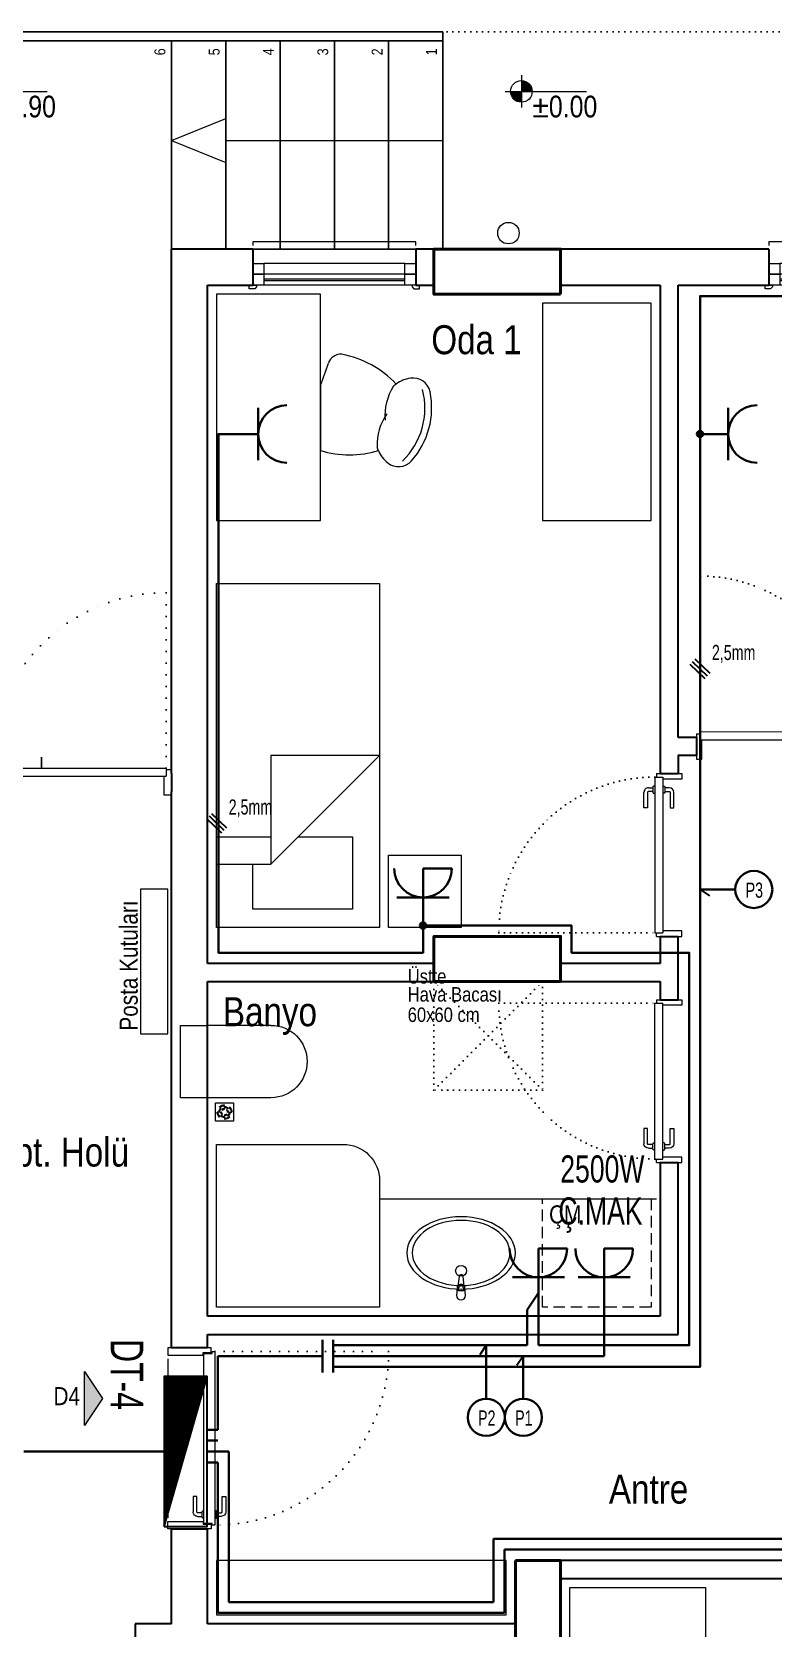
# Model space of a CAD drawing. Header units: millimetres. Extents: x 1852829 to 1882754, y -270850 to -231658.
# Drawn here: x 1858371 to 1858780, y -252412 to -251529 of the extents above; entities that cross this region are included whole.
import ezdxf
from ezdxf.enums import TextEntityAlignment as Align

# ---------------------------------------------------------------- set-up
doc = ezdxf.new("R2010")
doc.units = ezdxf.units.MM
for name, pattern in [('CONTINOUS', [0]), ('CONTINU', [0]), ('DOT', [0.25, 0, -0.25]), ('izdüşüm arka', [3.175, 0, -3.175]), ('izdüşüm ön', [9.525, 6.35, -3.175])]:
    doc.linetypes.add(name, pattern=pattern)
for name, color, linetype, lineweight in [('a_ba', 6, 'Continuous', 50), ('a_doğrama', 251, 'Continuous', 20), ('a_duvar', 251, 'Continuous', 35), ('a_görünüş', 32, 'Continuous', 25), ('a_görünüş_ince', 8, 'Continuous', 20), ('a_izdüşüm_arka', 251, 'izdüşüm arka', 30), ('a_izdüşüm_ön', 6, 'izdüşüm ön', 9), ('a_not_kot', 251, 'Continuous', 13), ('a_not_mahal', 253, 'Continuous', 5), ('a_not_misc', 144, 'Continuous', 5), ('a_not_text', 7, 'Continuous', 13), ('a_tefriş', 8, 'Continuous', 20), ('Aydınlatma', 4, 'CONTINOUS', 35), ('m_yib', 65, 'Continuous', 20), ('Priz', 6, 'CONTINOUS', 40)]:
    doc.layers.add(name, color=color, linetype=linetype, lineweight=lineweight)
doc.layers.add('a_basılmayacak', color=251, linetype='Continuous', lineweight=5, plot=False)
doc.styles.add('Grupcad', font='arial.ttf', dxfattribs={"width": 0.7})
doc.styles.add('OL', font='tsimplex.shx', dxfattribs={"width": 0.8, "height": 12})
doc.styles.add('ROMANTUR', font='arial.ttf', dxfattribs={"width": 0.7})
doc.styles.get("Standard").update_dxf_attribs({"font": 'ARIALN.TTF'})

# ---------------------------------------------------------------- blocks, each defined once
blk = doc.blocks.new('K1')
at = {"layer": 'a_doğrama', "color": 251}
for points in [[(-17.5, -2.5), (-22, -2.5), (-22, 0), (2, 0), (2, -4), (-17.5, -4), (-17.5, -2.5)], [(-27.5, -93.1), (-25, -93.1)], [(-17.5, -97.5), (-22, -97.5), (-22, -100), (2, -100), (2, -96), (-17.5, -96), (-17.5, -97.5)], [(-14.5, -93.1), (-17, -93.1)]]:
    blk.add_lwpolyline(points, dxfattribs=at)
blk.add_lwpolyline([(-18, -14), (-18, -4), (-18, -3), (-22.5, -3), (-22.5, -2.5), (-22.5, -2), (-24, -2), (-24, -2.5), (-24, -12.5), (-24, -88), (-24, -97.5), (-24, -98), (-22.5, -98), (-22.5, -97.5), (-22.5, -97), (-18, -97), (-18, -96), (-18, -86.5)], close=True, dxfattribs=at)
for points in [[(-25, -91.1), (-27.5, -91.1, -0.414214), (-28, -90.6), (-28, -82.1), (-30, -82.1), (-30, -90.6)], [(-17, -91.1), (-14.5, -91.1, 0.414214), (-14, -90.6), (-14, -82.1), (-12, -82.1), (-12, -90.6)], [(-24, -94.1), (-24.5, -94.1, -0.414214), (-25, -93.6), (-25, -90.6, -0.414214), (-24.5, -90.1), (-24, -90.1)], [(-18, -94.1), (-17.5, -94.1, 0.414214), (-17, -93.6), (-17, -90.6, 0.414214), (-17.5, -90.1), (-18, -90.1)]]:
    blk.add_lwpolyline(points, format="xyb", dxfattribs=at)
for centre, start, end in [((-27.5, -90.6), 180, 270), ((-14.5, -90.6), 270, 0)]:
    blk.add_arc(centre, 2.5, start, end, dxfattribs=at)
at = {"layer": 'a_görünüş_ince', "color": 251}
blk.add_line((2, -6), (2, -94), dxfattribs=at)
at = {"layer": 'a_izdüşüm_arka', "color": 251, "linetype": 'DOT', "ltscale": 20}
blk.add_line((-24, -2), (-120, -2), dxfattribs=at)
blk.add_arc((-24, -2), 96, 180, 270, dxfattribs=at)
blk = doc.blocks.new('K2')
at = {"layer": 'a_doğrama', "color": 251, "linetype": 'Continuous'}
for p, q in [((-12, 90), (-12, 88.1)), ((-12, 90), (-10, 90)), ((-13, 88.1), (-13, 1.9)), ((-13, 88.1), (-8.5, 88.1)), ((-8.5, 88.1), (-8.5, 1.9)), ((-13, 1.9), (-8.5, 1.9)), ((-12, 0), (-12, 1.9)), ((-12, 0), (-10, 0))]:
    blk.add_line(p, q, dxfattribs=at)
for points in [[(0, 90), (2, 90), (2, 87), (-8.5, 87)], [(0, 0), (2, 0), (2, 3), (-8.5, 3)]]:
    blk.add_lwpolyline(points, dxfattribs=at)
at = {"layer": 'a_doğrama', "color": 251}
for points in [[(-14, 80.1), (-16.5, 80.1, 0.414214), (-17, 79.6), (-17, 71.1), (-19, 71.1), (-19, 79.6)], [(-13, 83.1), (-13.5, 83.1, 0.414214), (-14, 82.6), (-14, 79.6, 0.414214), (-13.5, 79.1), (-13, 79.1)], [(-8.5, 83.1), (-8, 83.1, -0.414214), (-7.5, 82.6), (-7.5, 79.6, -0.414214), (-8, 79.1), (-8.5, 79.1)], [(-7.5, 80.1), (-5, 80.1, -0.414214), (-4.5, 79.6), (-4.5, 71.1), (-2.5, 71.1), (-2.5, 79.6)]]:
    blk.add_lwpolyline(points, format="xyb", dxfattribs=at)
for points in [[(-16.5, 82.1), (-14, 82.1)], [(-5, 82.1), (-7.5, 82.1)]]:
    blk.add_lwpolyline(points, dxfattribs=at)
for centre, start, end in [((-16.5, 79.6), 90, 180), ((-5, 79.6), 0, 90)]:
    blk.add_arc(centre, 2.5, start, end, dxfattribs=at)
at = {"layer": 'a_izdüşüm_arka', "color": 251}
blk.add_lwpolyline([(-99.2, 1.9), (-13, 1.9)], dxfattribs=at)
blk.add_arc((-13, 1.9), 86.2, 89.99996, 180, dxfattribs=at)
blk = doc.blocks.new('klozet')
at = {"layer": 'a_tefriş'}
blk.add_line((20, 0), (-20, 0), dxfattribs=at)
for points in [[(-20, 0), (-20, -15), (20, -15), (20, 0)], [(-20, -50), (-20, -15)], [(20, -50), (20, -15)]]:
    blk.add_lwpolyline(points, dxfattribs=at)
blk.add_arc((0, -50), 20, 180, 360, dxfattribs=at)
blk = doc.blocks.new('kapı_c_blok')
at = {"layer": 'a_doğrama', "linetype": 'Continuous'}
for p, q in [((5, 14), (7.9, 14)), ((5, 14), (5, 12)), ((54.9, 15), (7.9, 15)), ((7.9, 15), (7.9, 10.5)), ((54.9, 10.5), (7.9, 10.5)), ((54.9, 15), (54.9, 10.5)), ((55.1, 15), (152.1, 15)), ((55.1, 15), (55.1, 10.5)), ((55.1, 10.5), (152.1, 10.5)), ((152.1, 15), (152.1, 10.5)), ((155, 14), (152.1, 14)), ((155, 14), (155, 12))]:
    blk.add_line(p, q, dxfattribs=at)
at = {"layer": 'a_doğrama'}
for points in [[(47.1, 16), (47.1, 18.5, 0.414214), (46.6, 19), (38.1, 19), (38.1, 21), (46.6, 21)], [(62.9, 16), (62.9, 18.5, -0.414214), (63.4, 19), (71.9, 19), (71.9, 21), (63.4, 21)], [(47.1, 9.5), (47.1, 7, -0.414214), (46.6, 6.5), (38.1, 6.5), (38.1, 4.5), (46.6, 4.5)], [(50.1, 15), (50.1, 15.5, 0.414214), (49.6, 16), (46.6, 16, 0.414214), (46.1, 15.5), (46.1, 15)], [(50.1, 10.5), (50.1, 10, -0.414214), (49.6, 9.5), (46.6, 9.5, -0.414214), (46.1, 10), (46.1, 10.5)], [(59.9, 15), (59.9, 15.5, -0.414214), (60.4, 16), (63.4, 16, -0.414214), (63.9, 15.5), (63.9, 15)], [(59.9, 10.5), (59.9, 10, 0.414214), (60.4, 9.5), (63.4, 9.5, 0.414214), (63.9, 10), (63.9, 10.5)], [(62.9, 9.5), (62.9, 7, 0.414214), (63.4, 6.5), (71.9, 6.5), (71.9, 4.5), (63.4, 4.5)]]:
    blk.add_lwpolyline(points, format="xyb", dxfattribs=at)
for points in [[(49.1, 18.5), (49.1, 16)], [(60.9, 18.5), (60.9, 16)], [(49.1, 7), (49.1, 9.5)], [(60.9, 7), (60.9, 9.5)]]:
    blk.add_lwpolyline(points, dxfattribs=at)
at = {"layer": 'a_doğrama', "linetype": 'Continuous'}
for points in [[(5, 2), (5, 0), (9, 0), (9, 10.5)], [(155, 2), (155, 0), (151, 0), (151, 10.5)]]:
    blk.add_lwpolyline(points, dxfattribs=at)
at = {"layer": 'a_doğrama'}
for centre, start, end in [((46.6, 18.5), 359.9992, 89.9992), ((63.4, 18.5), 90.0008, 180.0008), ((46.6, 7), 269.9992, 359.9992), ((63.4, 7), 180.0008, 270.0008)]:
    blk.add_arc(centre, 2.5, start, end, dxfattribs=at)
at = {"layer": 'a_izdüşüm_arka', "ltscale": 2}
for points in [[(152.1, 15), (152.1, 112)], [(7.9, 15), (7.9, 62)]]:
    blk.add_lwpolyline(points, dxfattribs=at)
for centre, radius, start, end in [((152.25, 14.86), 97.14, 90.0857, 179.91802), ((7.9, 15), 47, 359.99854, 90)]:
    blk.add_arc(centre, radius, start, end, dxfattribs=at)
blk = doc.blocks.new('90_p_c_blok')
at = {"layer": 'a_doğrama'}
for points in [[(1, 2), (-2, 2), (-2, 0), (2, 0), (2, 1), (1, 2)], [(89, 2), (92, 2), (92, 0), (88, 0), (88, 1), (89, 2)], [(84, -2.5), (6, -2.5)], [(84, -3.5), (6, -3.5)]]:
    blk.add_lwpolyline(points, dxfattribs=at)
for points in [[(0, 0), (6, 0), (6, -6), (0, -6)], [(0, -6), (6, -6), (6, -12), (0, -12)], [(84, 0), (90, 0), (90, -6), (84, -6)], [(84, -6), (90, -6), (90, -12), (84, -12)]]:
    blk.add_lwpolyline(points, close=True, dxfattribs=at)
at = {"layer": 'a_görünüş_ince'}
for points in [[(6, 0), (84, 0)], [(6, -6), (84, -6)], [(6, -6), (84, -6)], [(6, -12), (84, -12)], [(0, -22), (0, -24), (90, -24), (90, -22)]]:
    blk.add_lwpolyline(points, dxfattribs=at)
blk = doc.blocks.new('tefriş_yatak tek')
at = {"layer": 'a_tefriş'}
for points in [[(0, -0.45), (-1.9, -0.45), (-1.9, 0.45), (0, 0.45)], [(-1.9, -0.5), (-1.5, -0.5), (-1.5, -0.9), (-1.9, -0.9)]]:
    blk.add_lwpolyline(points, close=True, dxfattribs=at)
for points in [[(-1.55, 0.45), (-1.55, 0.15), (-0.95, -0.45), (-0.95, 0.15), (-1.55, 0.15)], [(-1.4, 0.45), (-1.4, 0.15)], [(-1.4, 0), (-1.4, -0.3), (-1.8, -0.3), (-1.8, 0.25), (-1.55, 0.25)]]:
    blk.add_lwpolyline(points, dxfattribs=at)
blk = doc.blocks.new('tefriş_sandalye')
at = {"layer": 'a_tefriş'}
blk.add_line((0, -17.97), (0, 17.97), dxfattribs=at)
at = {"layer": 'a_tefriş', "extrusion": (0, 0, -1)}
for centre, major_axis, start_param, end_param in [((43.18, 17.3), (6.76, 6.76), 4.815914, 6.34704), ((16.01, -34.32), (38.67, 38.67), 5.200723, 5.79406), ((48.74, 10.45), (13, -13), 2.664537, 2.7784), ((48.74, 10.45), (13, -13), 2.664537, 2.7784), ((48.74, 10.45), (13, -13), 2.7784, 3.245118), ((16.92, -5.53), (28.84, 28.84), 6.26556, 7.321949), ((16.92, -5.53), (28.84, 28.84), 6.26556, 7.321949), ((17, -5.73), (31.42, -31.42), -1.506941, -0.587454), ((62.08, 15.11), (21.82, -21.82), 1.757107, 2.385975), ((62.08, 15.11), (21.82, -21.82), 1.757107, 2.385975), ((66.46, -1.25), (21.82, -21.82), 1.802816, 2.431683), ((66.46, -1.25), (21.82, -21.82), 1.802816, 2.431683), ((52.58, -3.88), (13, -13), 1.410391, 1.524253), ((52.58, -3.88), (13, -13), 1.410391, 1.524253), ((51.19, -12.59), (6.76, -6.76), -0.587454, 0.943672), ((-153.99, -79.71), (117.31, -117.31), -1.166716, -1.087708), ((1.85, 18.53), (38.67, -38.67), -0.034473, 0.601946), ((52.58, -3.88), (13, 13), 2.514469, 2.981187), ((11.13, -28.22), (4.99, -4.99), 0.687369, 2.053884)]:
    blk.add_ellipse(centre, major_axis=major_axis, ratio=1, start_param=start_param, end_param=end_param, dxfattribs=at)
blk = doc.blocks.new('tefriş_süzgeç')
at = {"layer": 'a_tefriş'}
for p, q in [((5, 0), (-5, 0)), ((-5, 0), (-5, -10)), ((5, -10), (5, 0)), ((-3.62, -5.06), (-4.12, -5.06)), ((-2.62, -5.06), (-3.12, -5.06)), ((-2.58, -7.58), (-2.93, -7.93)), ((-2.55, -2.51), (-2.9, -2.15)), ((-1.96, -3.34), (-2.31, -2.98)), ((-1.87, -6.87), (-2.23, -7.23)), ((-1.62, -5.06), (-2.12, -5.06)), ((-1.17, -6.17), (-1.52, -6.52)), ((-1.15, -3.94), (-1.5, -3.59)), ((-0.16, -2.53), (-0.16, -2.03)), ((-0.06, -1.5), (-0.06, -1)), ((-0.06, -3), (-0.06, -3.5)), ((-0.06, -6.62), (-0.06, -7.12)), ((-0.06, -7.62), (-0.06, -8.12)), ((-0.06, -8.62), (-0.06, -9.12)), ((1.04, -3.96), (1.4, -3.6)), ((1.06, -6.15), (1.41, -6.5)), ((1.5, -5.06), (2, -5.06)), ((1.75, -3.25), (2.1, -2.9)), ((1.77, -6.85), (2.13, -7.2)), ((2.46, -2.54), (2.81, -2.19)), ((2.49, -7.55), (2.85, -7.9)), ((2.5, -5.06), (3, -5.06)), ((3.5, -5.06), (4, -5.06)), ((-5, -10), (5, -10))]:
    blk.add_line(p, q, dxfattribs=at)
for centre, radius, start, end in [((-0.06, -5.06), 4.06, 134.2896, 180), ((-0.06, -5.06), 3.56, 134.2896, 180), ((-0.06, -5.06), 3.06, 180, 225), ((-0.06, -5.06), 4.06, 225, 270), ((-0.06, -5.06), 2.56, 180, 225), ((-0.06, -5.06), 3.56, 225, 270), ((-0.38, -4.42), 2.4, 84.59432, 143.20159), ((-0.06, -5.06), 2.06, 134.2896, 180), ((-0.14, -4.97), 2.44, 90.34305, 138.12123), ((-0.06, -5.06), 1.56, 134.2896, 180), ((-0.06, -5.06), 2.06, 225, 270), ((-0.06, -5.06), 1.56, 225, 270), ((-0.06, -5.06), 4.06, 45, 90), ((-0.06, -5.06), 3.56, 45, 90), ((-0.06, -5.06), 2.06, 45, 90), ((-0.06, -5.06), 1.56, 45, 90), ((-0.06, -5.06), 2.56, 270, 315.7104), ((-0.06, -5.06), 3.06, 270, 315.7104), ((-0.06, -5.06), 1.56, 314.2896, 360), ((-0.06, -5.06), 2.06, 314.2896, 360), ((-0.06, -5.06), 2.56, 360, 45), ((-0.06, -5.06), 3.06, 360, 45), ((-0.06, -5.06), 3.56, 314.2896, 360), ((-0.06, -5.06), 4.06, 314.2896, 360)]:
    blk.add_arc(centre, radius, start, end, dxfattribs=at)
blk = doc.blocks.new('sembol_kot')
at = {"layer": 'a_not_kot'}
for points in [[(0, 10), (0, 0), (10, 0, 0.414214)], [(0, 0), (-10, 0, 0.414214), (0, -10)]]:
    blk.add_hatch(color=256, dxfattribs=at).paths.add_polyline_path(points)
for p, q in [((0, 15), (0, -15)), ((-15, 0), (60, 0))]:
    blk.add_line(p, q, dxfattribs=at)
blk.add_circle((0, 0), 10, dxfattribs=at)
blk = doc.blocks.new('KAT PANOSU')
at = {"layer": 'Aydınlatma', "linetype": 'CONTINU'}
h = blk.add_hatch(dxfattribs=at)
h.set_pattern_fill('ANSI31', color=2)
h.set_pattern_definition([(45, (274.5771, -113244.44112), (-0.08838834765, 0.08838834765), [])])
h.paths.add_polyline_path([(41.5, 11.87), (-41.5, -11.87), (41.5, -11.87)])
at = {"layer": 'Aydınlatma', "color": 2, "linetype": 'CONTINU'}
blk.add_line((-41.5, -11.87), (41.5, 11.87), dxfattribs=at)
blk.add_line((-41.5, -11.87), (41.5, 11.87), dxfattribs=at)
blk.add_line((-41.5, -11.87), (41.5, 11.87), dxfattribs=at)
blk.add_line((-41.5, -11.87), (41.5, 11.87), dxfattribs=at)
blk.add_line((-41.5, -11.87), (41.5, 11.87), dxfattribs=at)
blk.add_line((-41.5, -11.87), (41.5, 11.87), dxfattribs=at)
blk.add_lwpolyline([(-41.5, -11.87), (-41.5, 11.87), (41.5, 11.87), (41.5, -11.87)], close=True, dxfattribs=at)
blk.add_lwpolyline([(-41.5, -11.87), (-41.5, 11.87), (41.5, 11.87), (41.5, -11.87)], close=True, dxfattribs=at)
blk.add_lwpolyline([(-41.5, -11.87), (-41.5, 11.87), (41.5, 11.87), (41.5, -11.87)], close=True, dxfattribs=at)
blk.add_lwpolyline([(-41.5, -11.87), (-41.5, 11.87), (41.5, 11.87), (41.5, -11.87)], close=True, dxfattribs=at)
blk.add_lwpolyline([(-41.5, -11.87), (-41.5, 11.87), (41.5, 11.87), (41.5, -11.87)], close=True, dxfattribs=at)
blk.add_lwpolyline([(-41.5, -11.87), (-41.5, 11.87), (41.5, 11.87), (41.5, -11.87)], close=True, dxfattribs=at)
blk = doc.blocks.new('priz')
at = {"layer": 'Priz', "color": 6, "linetype": 'CONTINU'}
blk.add_line((-14.41, 0), (14.41, 0), dxfattribs=at)
blk.add_arc((0, 15.91), 15.91, 180, 0, dxfattribs=at)
blk = doc.blocks.new('BUAT (Enerji)')
at = {"layer": 'Priz', "linetype": 'CONTINU'}
h = blk.add_hatch(color=256, dxfattribs=at)
edge = h.paths.add_edge_path()
edge.add_arc((0, 0), 1.75, 0, 360)
blk.add_circle((0, 0), 1.75, dxfattribs=at)
blk = doc.blocks.new('Kapaklı Priz')
at = {"layer": 'Priz', "color": 6, "linetype": 'CONTINU'}
for p, q in [((0, 0), (0, 15.91)), ((0, 15.91), (15.91, 15.91)), ((-14.41, 0), (14.41, 0))]:
    blk.add_line(p, q, dxfattribs=at)
blk.add_arc((0, 15.91), 15.91, 180, 0, dxfattribs=at)

msp = doc.modelspace()

# ---------------------------------------------------------------- hatches: boundary and pattern name
at = {"layer": 'a_not_misc'}
h = msp.add_hatch(color=256, dxfattribs=at)
h.dxf.hatch_style = 1
h.paths.add_polyline_path([(1858399.68, -252269.81), (1858409.68, -252284.81), (1858399.68, -252299.81)])

# ---------------------------------------------------------------- linework, layer by layer
at = {"layer": 'a_ba', "color": 253}
for points in [[(1858662.71, -251674.37), (1858662.71, -251649.37), (1858592.71, -251649.37), (1858592.71, -251674.37)], [(1858662.71, -252054.37), (1858662.71, -252029.37), (1858592.71, -252029.37), (1858592.71, -252054.37)], [(1858637.71, -252374.37), (1858662.71, -252374.37), (1858662.71, -252704.37), (1858637.71, -252704.37), (1858637.71, -252679.37), (1858637.71, -252679.37), (1858637.71, -252399.37), (1858637.71, -252399.37)]]:
    msp.add_lwpolyline(points, close=True, dxfattribs=at)
at = {"layer": 'a_basılmayacak'}
msp.add_lwpolyline([(1858742.71, -252471.87), (1858667.71, -252471.87), (1858667.71, -252389.37), (1858742.71, -252389.37)], close=True, dxfattribs=at)
at = {"layer": 'a_duvar'}
for p, q in [((1858492.71, -251649.37), (1858447.71, -251649.37)), ((1858447.71, -251939.37), (1858447.71, -251649.37)), ((1858777.71, -251649.37), (1858582.71, -251649.37)), ((1858777.71, -251649.37), (1858777.71, -251669.37)), ((1858467.71, -251669.37), (1858492.71, -251669.37)), ((1858467.71, -252044.37), (1858467.71, -251669.37)), ((1858582.71, -251669.37), (1858592.71, -251669.37)), ((1858662.71, -251669.37), (1858717.71, -251669.37)), ((1858717.71, -251669.37), (1858717.71, -251939.37)), ((1858727.71, -251919.37), (1858727.71, -251669.37)), ((1858727.71, -251669.37), (1858777.71, -251669.37)), ((1858447.71, -252256.86), (1858447.71, -251949.37)), ((1858717.71, -252029.37), (1858717.71, -252044.37)), ((1858727.71, -252064.37), (1858727.71, -252029.37)), ((1858592.71, -252044.37), (1858467.71, -252044.37)), ((1858717.71, -252044.37), (1858662.71, -252044.37)), ((1858467.71, -252054.37), (1858592.71, -252054.37)), ((1858467.71, -252239.36), (1858467.71, -252054.37)), ((1858592.71, -252054.37), (1858717.71, -252054.37)), ((1858717.71, -252054.37), (1858717.71, -252064.37)), ((1858717.71, -252154.37), (1858717.71, -252239.36)), ((1858727.71, -252249.36), (1858727.71, -252154.37)), ((1858717.71, -252239.36), (1858467.71, -252239.36)), ((1858467.71, -252249.36), (1858727.71, -252249.36)), ((1858467.71, -252256.86), (1858467.71, -252249.36)), ((1858447.71, -252409.37), (1858447.71, -252356.86)), ((1858467.71, -252409.37), (1858467.71, -252356.86)), ((1858637.71, -252374.37), (1858637.71, -252409.37)), ((1858847.71, -252374.37), (1858637.71, -252374.37)), ((1858662.71, -252384.37), (1858912.71, -252384.37)), ((1858427.71, -252409.37), (1858427.71, -252489.37)), ((1858447.71, -252409.37), (1858427.71, -252409.37)), ((1858637.71, -252409.37), (1858467.71, -252409.37))]:
    msp.add_line(p, q, dxfattribs=at)
for points in [[(1858492.71, -251649.37), (1858492.71, -251669.37)], [(1858582.71, -251649.37), (1858582.71, -251669.37)], [(1858727.71, -251919.27), (1858737.71, -251919.27), (1858737.71, -251929.37), (1858727.71, -251929.37), (1858727.71, -251939.37)], [(1858447.71, -251939.37), (1858447.71, -251949.37)], [(1858717.71, -251939.37), (1858727.71, -251939.37)], [(1858717.71, -252029.37), (1858727.71, -252029.37)], [(1858717.71, -252064.37), (1858727.71, -252064.37)], [(1858717.71, -252154.37), (1858727.71, -252154.37)], [(1858467.71, -252256.86), (1858447.71, -252256.86)], [(1858447.71, -252356.86), (1858467.71, -252356.86)]]:
    msp.add_lwpolyline(points, dxfattribs=at)
at = {"layer": 'a_görünüş', "color": 251}
for p, q in [((1857053.22, -251529.37), (1858597.71, -251529.37)), ((1857058.22, -251534.37), (1858597.71, -251534.37)), ((1858447.71, -251649.37), (1858597.71, -251649.37))]:
    msp.add_line(p, q, dxfattribs=at)
for points in [[(1858597.71, -251649.37), (1858597.71, -251529.37)], [(1858447.71, -251649.37), (1858447.71, -251534.37)], [(1858477.71, -251649.37), (1858477.71, -251534.37)], [(1858507.71, -251649.37), (1858507.71, -251534.37)], [(1858537.71, -251649.37), (1858537.71, -251534.37)], [(1858567.71, -251649.37), (1858567.71, -251534.37)], [(1858376.03, -251936.37), (1858376.03, -251930.37)]]:
    msp.add_lwpolyline(points, dxfattribs=at)
at = {"layer": 'a_izdüşüm_arka'}
for p, q in [((1858592.71, -252114.37), (1858592.71, -252054.37)), ((1858652.71, -252054.37), (1858652.71, -252114.37)), ((1858652.71, -252114.37), (1858592.71, -252114.37))]:
    msp.add_line(p, q, dxfattribs=at)
for points in [[(1857322.71, -252269.37), (1857173.17, -252269.37), (1857173.17, -252254.37), (1857173.17, -252249.37), (1857152.73, -252249.37), (1857152.73, -251669.37), (1857173.17, -251669.37), (1857173.17, -251649.37), (1857322.71, -251649.37), (1857322.71, -251529.37), (1859402.71, -251529.37), (1859402.71, -251649.37), (1859552.25, -251649.37), (1859552.25, -251669.37), (1859572.69, -251669.37), (1859572.69, -252249.37), (1859552.25, -252249.37), (1859552.25, -252269.37), (1859402.71, -252269.37)], [(1858592.71, -252114.37), (1858652.71, -252054.37)], [(1858652.71, -252114.37), (1858592.71, -252054.37)]]:
    msp.add_lwpolyline(points, dxfattribs=at)
at = {"layer": 'a_izdüşüm_ön', "color": 251}
msp.add_lwpolyline([(1858712.71, -252234.36), (1858652.71, -252234.36), (1858652.71, -252174.36), (1858712.71, -252174.36)], close=True, dxfattribs=at)
at = {"layer": 'a_not_misc'}
for points in [[(1858447.71, -251589.37), (1858477.71, -251577.18)], [(1858447.71, -251589.37), (1858477.71, -251601.55)], [(1858477.71, -251589.37), (1858597.71, -251589.37)]]:
    msp.add_lwpolyline(points, dxfattribs=at)
msp.add_lwpolyline([(1858399.68, -252269.81), (1858409.68, -252284.81), (1858399.68, -252299.81), (1858399.68, -252269.81)], close=True, dxfattribs=at)
at = {"layer": 'a_tefriş'}
for p, q in [((1858562.71, -252174.36), (1858715.71, -252174.36)), ((1858606.6, -252217.42), (1858605.94, -252222.72)), ((1858609.48, -252222.72), (1858608.82, -252217.42)), ((1858605.61, -252223.67), (1858605.21, -252227.86)), ((1858606.35, -252225.37), (1858606.35, -252223.88)), ((1858609.07, -252225.37), (1858606.35, -252225.37)), ((1858609.07, -252223.88), (1858609.07, -252225.37)), ((1858610.21, -252227.86), (1858609.81, -252223.67))]:
    msp.add_line(p, q, dxfattribs=at)
for points in [[(1858530.05, -251674.37), (1858472.71, -251674.37), (1858472.71, -251799.37), (1858530.05, -251799.37)], [(1858652.71, -251799.37), (1858712.71, -251799.37), (1858712.71, -251679.37), (1858652.71, -251679.37)], [(1858430.71, -252083.29), (1858445.71, -252083.29), (1858445.71, -252003.29), (1858430.71, -252003.29)], [(1858632.71, -252374.37), (1858472.71, -252374.37), (1858472.71, -252404.37), (1858632.71, -252404.37)]]:
    msp.add_lwpolyline(points, close=True, dxfattribs=at)
msp.add_lwpolyline([(1858472.71, -252144.36), (1858542.71, -252144.36, -0.414214), (1858562.71, -252164.36), (1858562.71, -252234.36), (1858472.71, -252234.36)], format="xyb", close=True, dxfattribs=at)
msp.add_circle((1858607.71, -252214.24), 3, dxfattribs=at)
msp.add_circle((1858607.71, -252214.24), 3, dxfattribs=at)
for centre, radius, start, end in [((1858607.71, -252223.86), 2.11, 32.77103, 147.22897), ((1858607.71, -252217.56), 1.12, 7.13892, 172.86108), ((1858607.71, -252227.86), 2.5, 180, 0), ((1858607.71, -252223.86), 2.11, 147.22897, 174.83039), ((1858607.71, -252223.88), 1.36, 0, 180), ((1858607.71, -252223.86), 2.11, 5.16961, 32.77103)]:
    msp.add_arc(centre, radius, start, end, dxfattribs=at)
at = {"layer": 'a_tefriş', "extrusion": (0, 0, -1)}
for major_axis in [(-30, 0), (-27, 0)]:
    msp.add_ellipse((1858607.71, -252204.36), major_axis=major_axis, ratio=0.666667, dxfattribs=at)
at = {"layer": 'Aydınlatma', "color": 3}
for p, q in [((1858743.84, -251885.47), (1858735.58, -251877.57)), ((1858745.22, -251884.02), (1858736.96, -251876.12)), ((1858742.46, -251886.91), (1858734.2, -251879.01)), ((1858475.56, -251972.33), (1858467.3, -251964.43)), ((1858476.94, -251970.88), (1858468.68, -251962.99)), ((1858478.32, -251969.44), (1858470.06, -251961.54))]:
    msp.add_line(p, q, dxfattribs=at)
at = {"layer": 'Aydınlatma'}
for p, q in [((1858739.71, -252003.43), (1858744.94, -252006.97)), ((1858621.61, -252255.36), (1858618.07, -252260.59)), ((1858642.1, -252261.36), (1858638.56, -252266.59))]:
    msp.add_line(p, q, dxfattribs=at)
at = {"layer": 'm_yib'}
msp.add_circle((1858633.9, -251640.6), 5.92, dxfattribs=at)
at = {"layer": 'Priz', "linetype": 'CONTINU'}
for p, q in [((1858755.27, -251751.65), (1858739.71, -251751.65)), ((1858586.71, -252007.81), (1858586.71, -252023.37)), ((1858650.45, -252217.8), (1858650.45, -252255.36)), ((1858686.75, -252217.8), (1858686.75, -252261.36)), ((1858644.27, -252255.36), (1858537.15, -252255.36)), ((1858531.15, -252261.36), (1858473.41, -252261.36)), ((1858473.41, -252302.12), (1858473.41, -252261.36)), ((1858686.75, -252261.36), (1858537.15, -252261.36))]:
    msp.add_line(p, q, dxfattribs=at)
at = {"layer": 'Priz', "color": 4, "linetype": 'CONTINU'}
for p, q in [((1858759.16, -252003.43), (1858739.71, -252003.43)), ((1858621.61, -252284.98), (1858621.61, -252255.36)), ((1858642.1, -252284.98), (1858642.1, -252261.36))]:
    msp.add_line(p, q, dxfattribs=at)
at = {"layer": 'Priz'}
for p, q in [((1858650.45, -252226.42), (1858644.27, -252235.71)), ((1858644.27, -252235.71), (1858644.27, -252255.36)), ((1858531.15, -252252.36), (1858531.15, -252270.36)), ((1858537.15, -252252.36), (1858537.15, -252270.36)), ((1858467.41, -252302.12), (1858473.41, -252302.12)), ((1858467.41, -252308.12), (1858473.41, -252308.12)), ((1858467.41, -252314.12), (1858479.41, -252314.12)), ((1858479.41, -252314.12), (1858479.41, -252397.37)), ((1858467.41, -252320.12), (1858473.41, -252320.12)), ((1858473.41, -252320.12), (1858473.41, -252403.37)), ((1858625.71, -252397.37), (1858625.71, -252362.37)), ((1858625.71, -252362.37), (1858829.96, -252362.37)), ((1858631.71, -252403.37), (1858631.71, -252368.37)), ((1858631.71, -252368.37), (1858835.96, -252368.37)), ((1858479.41, -252397.37), (1858625.71, -252397.37)), ((1858473.41, -252403.37), (1858631.71, -252403.37))]:
    msp.add_line(p, q, dxfattribs=at)
at = {"layer": 'Priz', "color": 31}
msp.add_line((1858443.67, -252314.12), (1858366.27, -252314.12), dxfattribs=at)
at = {"layer": 'Priz'}
for points in [[(1858537.15, -252267.36), (1858739.71, -252267.36), (1858739.71, -251675.37), (1859371.71, -251675.37)], [(1858495.65, -251751.65), (1858473.71, -251751.65), (1858473.71, -252038.37), (1858586.71, -252038.37), (1858586.71, -252023.37), (1858668.71, -252023.37), (1858668.71, -252038.37), (1858733.71, -252038.37), (1858733.71, -252255.36), (1858650.45, -252255.36)]]:
    msp.add_lwpolyline(points, dxfattribs=at)
at = {"layer": 'Priz', "color": 4, "linetype": 'CONTINU'}
for centre in [(1858769.41, -252003.43), (1858621.61, -252295.23), (1858642.1, -252295.23)]:
    msp.add_circle(centre, 10.25, dxfattribs=at)

# ---------------------------------------------------------------- block references
at = {"rotation": 180}
for p in [(1858582.71, -251669.37), (1858867.71, -251669.37)]:
    msp.add_blockref('90_p_c_blok', p, dxfattribs=at)
at = {"layer": 'a_doğrama'}
msp.add_blockref('kapı_c_blok', (1858292.71, -251951.37), dxfattribs=at)
at = {"layer": 'a_duvar', "xscale": 0.6, "yscale": 0.6, "zscale": 0.6}
for p in [(1858343.15, -251562.22), (1858641.01, -251562.22)]:
    msp.add_blockref('sembol_kot', p, dxfattribs=at)
at = {"layer": 'a_izdüşüm_arka', "ltscale": 5}
for p, rotation in [((1858737.71, -251929.37), 269.9992036878906), ((1858727.71, -252029.37), 359.9992036878907)]:
    msp.add_blockref('K2', p, dxfattribs=dict(at, rotation=rotation))
at = {"layer": 'a_izdüşüm_arka', "ltscale": 5, "xscale": -1}
for name, p, rotation in [('K2', (1858727.71, -252064.37), 180.0007963121094), ('K1', (1858447.71, -252256.86), 0.0007963121093723657)]:
    msp.add_blockref(name, p, dxfattribs=dict(at, rotation=rotation))
at = {"layer": 'a_tefriş', "xscale": -1}
for name, p, rotation in [('tefriş_sandalye', (1858530.05, -251742.83), 180), ('tefriş_süzgeç', (1858482.09, -252126.42), 270.0000000000001)]:
    msp.add_blockref(name, p, dxfattribs=dict(at, rotation=rotation))
at = {"layer": 'a_tefriş', "xscale": 100, "yscale": 100, "zscale": 100, "rotation": 89.99999999999999}
msp.add_blockref('tefriş_yatak tek', (1858517.71, -251834.37), dxfattribs=at)
at = {"layer": 'a_tefriş', "color": 113, "xscale": -1, "rotation": 89.99920366053803}
msp.add_blockref('klozet', (1858452.71, -252098.54), dxfattribs=at)
at = {"layer": 'Aydınlatma'}
for p in [(1858586.71, -252007.81), (1858650.45, -252217.8), (1858686.75, -252217.8)]:
    msp.add_blockref('Kapaklı Priz', p, dxfattribs=at)
at = {"layer": 'Aydınlatma', "linetype": 'CONTINU', "xscale": -1, "rotation": 270}
msp.add_blockref('KAT PANOSU', (1858455.54, -252314.12), dxfattribs=at)
at = {"layer": 'Priz', "linetype": 'CONTINU', "xscale": -1, "rotation": 270}
for p in [(1858495.65, -251751.65), (1858755.27, -251751.65)]:
    msp.add_blockref('priz', p, dxfattribs=at)
at = {"layer": 'Priz', "color": 4, "linetype": 'CONTINU', "xscale": -1, "rotation": 180}
for p in [(1858739.71, -251751.65), (1858586.71, -252023.37)]:
    msp.add_blockref('BUAT (Enerji)', p, dxfattribs=at)

# ---------------------------------------------------------------- texts
at = {"layer": 'a_not_kot'}
for s, p in [('+0.90', (1858349.15, -251576.62)), ('%%P0.00', (1858647.01, -251576.62))]:
    msp.add_text(s, height=12, dxfattribs=at).set_placement(p)
at = {"layer": 'a_not_mahal'}
for s, height, p in [('Oda 1', 16, (1858591.27, -251707.51)), ('Banyo', 16, (1858476.17, -252079.01)), ('Apt. Holü', 16, (1858348.92, -252156.58)), ('ÇM', 10, (1858656.31, -252188.04)), ('Antre', 16, (1858689.37, -252342.91))]:
    msp.add_text(s, height=height, dxfattribs=at).set_placement(p)
at = {"layer": 'a_not_text'}
for s, height, p in [('6', 6, (1858444.35, -251542.29)), ('5', 6, (1858474.35, -251542.29)), ('4', 6, (1858504.35, -251542.29)), ('3', 6, (1858534.35, -251542.29)), ('2', 6, (1858564.35, -251542.29)), ('1', 6, (1858594.35, -251542.29)), ('Posta Kutuları', 10, (1858429.1, -252081.43))]:
    msp.add_text(s, height=height, rotation=90, dxfattribs=at).set_placement(p)
for s, height, p in [('Üstte', 8, (1858578.23, -252055.43)), ('Hava Bacası', 8, (1858578.23, -252065.41)), ('60x60 cm', 8, (1858578.23, -252076.67)), ('D4', 10, (1858382.61, -252288.51))]:
    msp.add_text(s, height=height, dxfattribs=at).set_placement(p)
at = {"layer": 'Aydınlatma', "linetype": 'CONTINU', "style": 'ROMANTUR', "width": 0.7}
msp.add_text('DT-4', height=18, rotation=270, dxfattribs=at).set_placement((1858423.23, -252271.56), align=Align.MIDDLE_CENTER)
at = {"layer": 'Priz', "color": 3, "linetype": 'CONTINU', "style": 'OL', "width": 0.7}
for p in [(1858746.26, -251876.6), (1858479.36, -251962.02)]:
    msp.add_text('2,5mm', height=8.4, dxfattribs=at).set_placement(p)
at = {"layer": 'Priz', "color": 4, "linetype": 'CONTINU', "style": 'OL', "width": 0.7}
for s, p in [('P3', (1858764.9, -252008)), ('P2', (1858617.1, -252299.8)), ('P1', (1858637.59, -252299.8))]:
    msp.add_text(s, height=8.4, rotation=360, dxfattribs=at).set_placement(p)
at = {"layer": 'Priz', "color": 4, "linetype": 'CONTINU', "style": 'Grupcad', "width": 0.7}
for s, p in [('2500W', (1858662.52, -252157.92)), ('Ç.MAK', (1858661.48, -252181.13))]:
    msp.add_text(s, height=15, dxfattribs=at).set_placement(p, align=Align.MIDDLE_LEFT)

doc.saveas('drawing.dxf')
